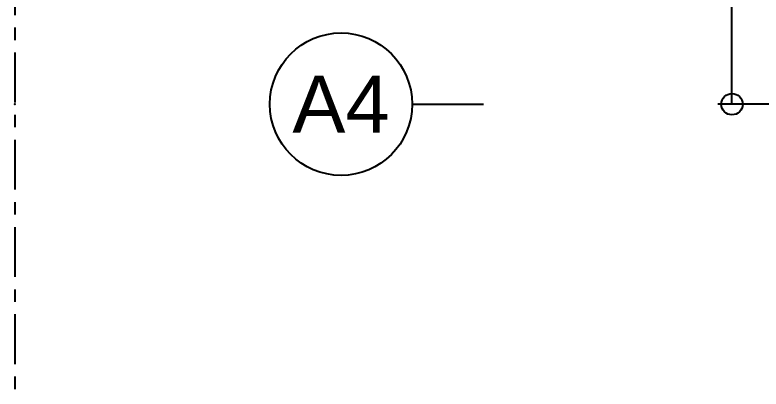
# Model space of a CAD drawing. Header units: millimetres. Extents: x 663313 to 1226001, y 1431724 to 1620898.
# Drawn here: x 984743 to 987364, y 1543631 to 1544944 of the extents above; entities that cross this region are included whole.
import ezdxf
from ezdxf.enums import TextEntityAlignment as Align

# ---------------------------------------------------------------- set-up
doc = ezdxf.new("R2010")
doc.units = ezdxf.units.MM
doc.linetypes.add('CENTER', pattern=[50.8, 31.75, -6.35, 6.35, -6.35])
doc.linetypes.add('TA_GL_000.70000', pattern=[1.925, 0.7, -0.175, 0.175, -0.175, 0.7])
doc.layers.get('Defpoints').update_dxf_attribs({"color": 140})
for name, color, linetype in [('000 - 0_SYM_DWG_GRID-BUBBLE_MAIN_COLOR_6', 6, 'Continuous'), ('000 - 0_SYM_DWG_GRIDLINE_MAIN_COLOR_251', 251, 'Continuous'), ('000 - 0_SYM_DWG_SLOPE-SYM_TEXT_COLOR_3', 3, 'Continuous'), ('000 - D I M', 1, 'Continuous'), ('000 - GRID', 251, 'CENTER'), ('DIM', 1, 'Continuous')]:
    doc.layers.add(name, color=color, linetype=linetype)
doc.styles.add('Arial', font='arial.ttf')
doc.styles.add('FAMELINE_FOR_CKST', font='arial.ttf')
doc.styles.add('TA', font='', dxfattribs={"height": 4.5})
doc.styles.get('TA').set_extended_font_data('Cordia New')
doc.dimstyles.new('FAMELINE-CKST_C-C', dxfattribs={"dimtxt": 0.3, "dimasz": 0.15, "dimexe": 0.1, "dimexo": 0.1, "dimgap": 0.05, "dimtad": 1, "dimzin": 0, "dimdsep": 46, "dimtxsty": 'FAMELINE_FOR_CKST', "dimblk": 'ORIGIN', "dimblk1": 'ORIGIN', "dimblk2": 'ORIGIN', "dimsah": 1, "dimcen": 0.1, "dimdle": 0.1, "dimclrd": 256, "dimclre": 256, "dimclrt": 3, "dimadec": 0, "dimazin": 0, "dimtfac": 1, "dimtix": 1, "dimtmove": 2, "dimatfit": 3, "dimfxl": 1, "dimtolj": 1, "dimtzin": 0, "dimlwd": -1, "dimlwe": -1, "dimarcsym": 0})

# ---------------------------------------------------------------- blocks, each defined once
blk = doc.blocks.new('*U4786')
at = {"layer": '000 - 0_SYM_DWG_GRID-BUBBLE_MAIN_COLOR_6'}
blk.add_line((149.091, 0), (144.091, 0), dxfattribs=at)
blk.add_circle((154.091, 0), 5, dxfattribs=at)
at = {"style": 'TA', "flags": 1}
blk.add_attdef('LOCATION', (6, -6), '', height=4.5, rotation=270, dxfattribs=at)
at = {"layer": '000 - 0_SYM_DWG_SLOPE-SYM_TEXT_COLOR_3', "style": 'Arial'}
blk.add_attdef('GRID-HEAD', text='', height=4, rotation=180, dxfattribs=at).set_placement((154.091, 0), align=Align.MIDDLE_CENTER)
blk = doc.blocks.new('*U4785')
at = {"layer": '000 - 0_SYM_DWG_GRIDLINE_MAIN_COLOR_251', "color": 0, "linetype": 'ByBlock', "ltscale": 5}
blk.add_line((20, 0), (-316, 0), dxfattribs=at)
at = {"layer": '000 - 0_SYM_DWG_GRIDLINE_MAIN_COLOR_251', "color": 3}
blk.add_point((-296, 0), dxfattribs=at)
at = {"style": 'TA', "flags": 1}
blk.add_attdef('LOCATION', (6, -6), '', height=4.5, rotation=270, dxfattribs=at)
at = {"layer": '000 - 0_SYM_DWG_SLOPE-SYM_TEXT_COLOR_3', "style": 'Arial'}
blk.add_attdef('GRID-HEAD', text='', height=4, rotation=270, dxfattribs=at).set_placement((41.25, 0), align=Align.MIDDLE_CENTER)
blk = doc.blocks.new('_Origin')
at = {"color": 0, "linetype": 'ByBlock', "lineweight": -2}
blk.add_line((0, 0), (-1, 0), dxfattribs=at)
blk.add_circle((0, 0), 0.5, dxfattribs=at)
blk = doc.blocks.new('*D4829')
at = {"layer": '000 - D I M', "transparency": 16777216}
for p, q in [((-3850, 0), (-6381.2, 0)), ((-6331.2, -14725), (-6331.2, -75)), ((-3850, -14800), (-6381.2, -14800))]:
    blk.add_line(p, q, dxfattribs=at)
at = {"layer": 'Defpoints', "color": 0, "transparency": 16777216}
for p in [(-3800, 0), (-6331.2, 0), (-3800, -14800)]:
    blk.add_point(p, dxfattribs=at)
at = {"layer": '000 - D I M', "transparency": 16777216, "xscale": 75, "yscale": 75, "zscale": 75}
for p, rotation in [((-6331.2, 0), 90), ((-6331.2, -14800), 270)]:
    blk.add_blockref('_Origin', p, dxfattribs=dict(at, rotation=rotation))
at = {"layer": '000 - D I M', "color": 3, "transparency": 16777216, "insert": (-6432.8, -7400), "char_height": 150, "attachment_point": 5, "rotation": 90, "style": 'FAMELINE_FOR_CKST'}
blk.add_mtext('\\A1;14800', dxfattribs=at)
blk = doc.blocks.new('W-1-PP18-ST_ENT4_REV00_20260531-225107_LOPF_DIMS')
at = {"layer": '000 - GRID', "linetype": 'TA_GL_000.70000', "xscale": 50.00000000000044, "yscale": 50.00000000000044, "zscale": 50.00000000000044, "rotation": 90}
blk.add_blockref('*U4785', (-8850, 0), dxfattribs=at)
at = {"layer": '000 - GRID', "linetype": 'TA_GL_000.70000', "xscale": 50.00000000000038, "yscale": 50.00000000000038, "zscale": 50.00000000000038, "rotation": 180}
blk.add_blockref('*U4786', (0, -14800), dxfattribs=at).add_auto_attribs({'GRID-HEAD': 'A4'})
at = {"layer": '000 - D I M'}
dim = blk.add_linear_dim(base=(-6331.2, 0), p1=(-3800, -14800), p2=(-3800, 0), angle=270, dimstyle='FAMELINE-CKST_C-C', override={"dimscale": 500, "dimdec": 0}, dxfattribs=at)
dim.commit()
dim.dimension.update_dxf_attribs({"geometry": '*D4829', "text_midpoint": (-6432.8, -7400)})

msp = doc.modelspace()

# ---------------------------------------------------------------- block references
at = {"layer": 'DIM', "color": 1}
msp.add_blockref('W-1-PP18-ST_ENT4_REV00_20260531-225107_LOPF_DIMS', (993592.655, 1559430.7772), dxfattribs=at)

doc.saveas('drawing.dxf')
